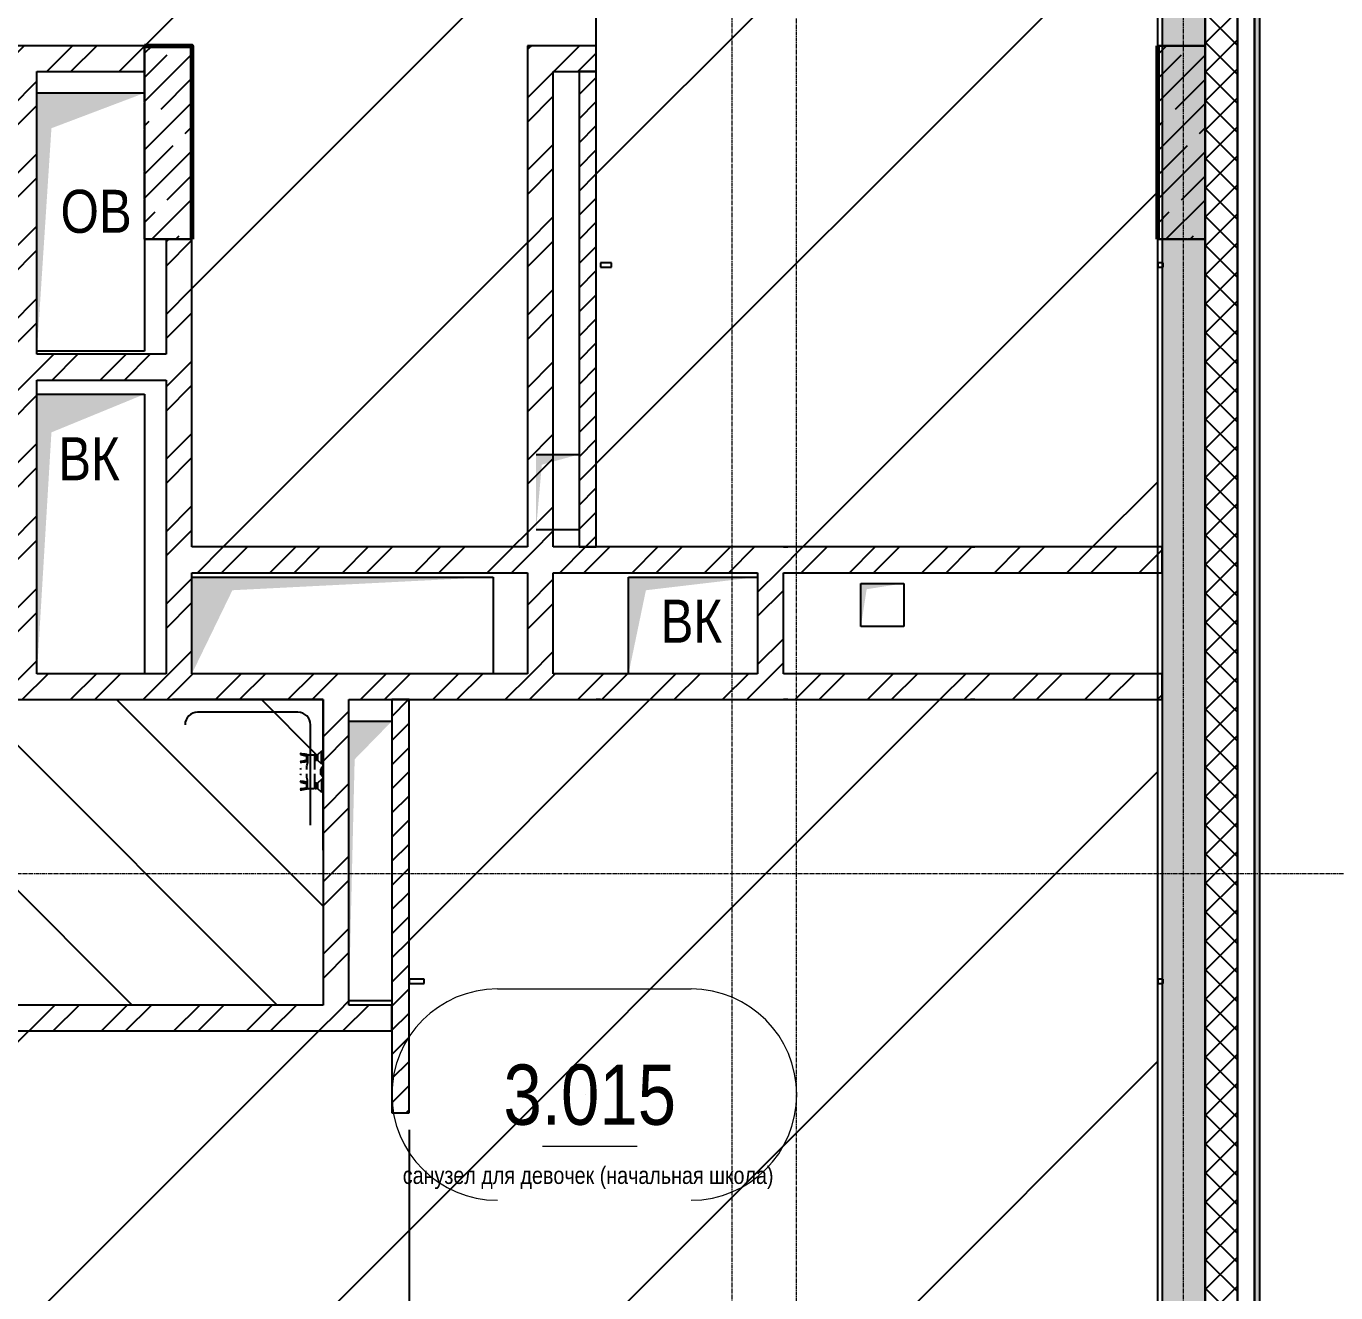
# Model space of a CAD drawing. Header units: millimetres. Extents: x 538266 to 1167394, y 114608 to 637157.
# Drawn here: x 1061154 to 1067241, y 549421 to 555309 of the extents above; entities that cross this region are included whole.
import ezdxf
from ezdxf.enums import TextEntityAlignment as Align

# ---------------------------------------------------------------- set-up
doc = ezdxf.new("R2010")
doc.units = ezdxf.units.MM
for name, pattern in [('CENTER2', [28.575, 19.05, -3.175, 3.175, -3.175]), ('DASHED', [19.05, 12.7, -6.35]), ('HIDDEN2', [4.7625, 3.175, -1.5875])]:
    doc.linetypes.add(name, pattern=pattern)
doc.layers.get('Defpoints').update_dxf_attribs({"color": 140})
for name, color, linetype, lineweight in [('0) шт стен 3 эт', 150, 'Continuous', 60), ('АР_Area', 5, 'Continuous', 5), ('АР_Колонны', 70, 'Continuous', 30), ('АР_Отверстия', 1, 'Continuous', 9), ('АР_Стены ГКЛ', 1, 'Continuous', 15), ('АР_Стены ЖБ', 7, 'Continuous', 35), ('АР_Стены кирпич', 32, 'Continuous', 20), ('АР_Стены ПЕНОблок', 52, 'Continuous', 20), ('АР_Тонкая', 254, 'Continuous', 5), ('АР_Утеплитель', 31, 'Continuous', 0), ('АР_Штриховка', 8, 'Continuous', 0), ('ВК_Шахты', 5, 'Continuous', 9), ('РД_Разуклонка к трапам', 124, 'Continuous', 0)]:
    doc.layers.add(name, color=color, linetype=linetype, lineweight=lineweight)
doc.layers.add('АР_Делит', color=120, linetype='Continuous', lineweight=0, plot=False)
doc.layers.add('РД_Оси_100', color=7, linetype='Continuous', lineweight=0, true_color=0x525252)
doc.layers.add('ФВ-5', color=7, linetype='Continuous')
doc.styles.add('style1', font='ARIALN.TTF')
pattern_1 = [(45, (480135.4, 374055.5), (-168.3798, 168.3798), []), (45, (480247.65, 374055.5), (-168.3798, 168.3798), [])]
pattern_2 = [(45, (480135.4, 374055.5), (-168.3798, 168.3798), []), (45, (480247.65, 374055.5), (-168.3798, 168.3798), [])]
pattern_3 = [(45, (480135.4, 374055.5), (-168.3798, 168.3798), []), (45, (480247.65, 374055.5), (-168.3798, 168.3798), [])]

# ---------------------------------------------------------------- blocks, each defined once
blk = doc.blocks.new('СОШ_2200_АР_ОСИ_М100_28.05.24')
at = {"layer": 'АР_Делит', "color": 251, "linetype": 'DASHED', "true_color": 0x636466}
blk.add_lwpolyline([(114955, 135155), (114955, -355), (93595.036, -355), (93595.036, 13855), (94145, 13855), (94145, 68320), (66055, 68320), (66055, 13857.73), (83455, 13857.73), (83455, -355), (45245, -355), (45245, 13145), (44695, 13145), (44695, 26755), (45245, 26755), (45245, 68320), (20455, 68320), (20455, 26755), (27955, 26755), (27955, 13145), (-355, 13145), (-355, 100855)], dxfattribs=at)
at = {"layer": 'РД_Оси_100', "color": 251, "linetype": 'CENTER2', "true_color": 0x636466}
for p, q in [((20100, -6155), (20100, 139938.679)), ((29555, 54600), (-5954.958, 54600))]:
    blk.add_line(p, q, dxfattribs=at)
for points in [[(17850, 139938.679), (18000, 139538.679), (18000, -6194.092)], [(18300, -6196.31), (18300, 139538.679), (18450, 139938.679)]]:
    blk.add_lwpolyline(points, dxfattribs=at)
blk = doc.blocks.new('MOK-МаркаПом_овал_ареал')
for p, q in [((-5.365, 6.138), (5.888, 6.138)), ((-2.75, -3), (2.75, -3))]:
    blk.add_line(p, q)
for centre, radius, start, end in [((-5.365, 0), 6.138, 90, 270), ((5.888, 0), 6.138, 270, 90), ((-7.411, 0), 7.161, 0, 0.00095)]:
    blk.add_arc(centre, radius, start, end)
at = {"color": 0, "style": 'style1'}
blk.add_attdef('АР-ПОМЕЩЕНИЕ:НОМЕР', text='', height=3, dxfattribs=at).set_placement((0.261, 0), align=Align.MIDDLE)
at = {"layer": 'Defpoints', "color": 2, "style": 'style1'}
blk.add_attdef('АР-ПОМЕЩЕНИЕ:НАИМЕНОВАНИЕ', text='', height=1, dxfattribs=at).set_placement((-0.094, -4.814), align=Align.MIDDLE)
blk = doc.blocks.new('3_этаж1')
at = {"layer": 'АР_Штриховка', "linetype": 'Continuous', "lineweight": 25, "true_color": 0x000000}
h = blk.add_hatch(dxfattribs=at)
h.set_pattern_fill('AR-CONC', color=18, angle=-360, style=0)
h.set_pattern_definition([(50, (480135.4, 374055.5), (182.18467, -15.939086), [19.05, -209.55]), (355, (480135.4, 374055.5), (-35.24342, 191.05685), [15.24, -167.64058]), (100.451445, (480150.58, 374054.16), (146.94125, 175.11775), [16.19001, -178.09024]), (46.1842, (480135.4, 374106.3), (271.07904, -42.04233), [28.575, -314.325]), (96.63556, (480158, 374102.8), (237.40413, 247.42612), [24.28502, -267.1356]), (351.18415, (480135.4, 374106.3), (237.40413, 247.42612), [22.85997, -251.45973]), (21, (480160.8, 374093.6), (151.61439, -102.2652), [19.05, -209.55]), (326, (480160.8, 374093.6), (61.80203, 184.18797), [15.24, -167.64]), (71.451445, (480173.43, 374085.07), (213.41642, 81.92277), [16.19001, -178.08994]), (37.5, (480135.4, 374055.49), (3.088603, 84.555039), [0, -165.608, 0, -170.18, 0, -168.275]), (7.5, (480135.4, 374055.49), (66.819663, 100.180575), [0, -97.028, 0, -161.798, 0, -64.135]), (327.5, (480078.755, 374055.49), (135.590595, -5.728744), [0, -63.5, 0, -198.12, 0, -262.89]), (317.5, (480053.36, 374055.49), (148.12918, 25.42649), [0, -82.55, 0, -131.572, 0, -186.69])])
h.paths.add_polyline_path([(704583.6, 565343.7), (704383.6, 565543.7), (704383.6, 530468.7), (704583.6, 530468.7)], flags=0)
h = blk.add_hatch(dxfattribs=at)
h.set_pattern_fill('ANSI37', color=18, scale=30, angle=-360, style=0)
h.set_pattern_definition([(45, (480135.4, 374055.49), (-67.35192, 67.35192), []), (135, (480135.4, 374055.49), (-67.35192, -67.35192), [])])
h.paths.add_polyline_path([(704733.6, 565193.7), (704583.6, 565343.7), (704583.6, 530468.7), (704733.6, 530468.7)], flags=0)
h = blk.add_hatch(dxfattribs=at)
h.set_pattern_fill('_U', color=18, angle=-360, style=0, pattern_type=0)
h.set_pattern_definition([(360, (480135.3971, 374055.4927), (-2e-16, 1), [])])
h.paths.add_polyline_path([(704838.6, 565088.7), (704813.6, 565113.7), (704813.6, 530468.7), (704838.6, 530468.7)], flags=0)
h = blk.add_hatch(dxfattribs=at)
h.set_pattern_fill('ANSI32', color=18, scale=25, angle=-360, style=0)
h.set_pattern_definition([(45, (480135.4, 374055.5), (-168.3798, 168.3798), []), (45, (480247.65, 374055.5), (-168.3798, 168.3798), [])])
h.paths.add_polyline_path([(696793.6, 555218.7), (696793.6, 555098.7), (699033.6, 555098.7), (699073.6, 555128.7), (699033.6, 555218.7)], flags=0)
h.paths.add_polyline_path([(699033.6, 555218.7), (699073.6, 555128.7), (699153.6, 555098.7), (699653.6, 555098.7), (699653.6, 555218.7)], flags=0)
h = blk.add_hatch(dxfattribs=at)
h.set_pattern_fill('ANSI32', color=18, scale=25, style=0)
h.set_pattern_definition(pattern_3)
h.paths.add_polyline_path([(701433.6, 552298.7), (701513.6, 552268.7), (701553.6, 552298.7), (701553.6, 552768.7), (701493.6, 552828.7), (701433.6, 552768.7)], flags=0)
h.paths.add_polyline_path([(701433.6, 552888.7), (701493.6, 552828.7), (701553.6, 552888.7), (701553.6, 555098.7), (701433.6, 555218.7)], flags=0)
h = blk.add_hatch(dxfattribs=at)
h.set_pattern_fill('ANSI32', color=18, scale=25, style=0)
h.set_pattern_definition(pattern_1)
h.paths.add_polyline_path([(701433.6, 555218.7), (701553.6, 555098.7), (701753.6, 555098.7), (701753.6, 555218.7)], flags=0)
h = blk.add_hatch(dxfattribs=at)
h.set_pattern_fill('ANSI32', color=18, scale=25, angle=-360, style=0)
h.set_pattern_definition(pattern_2)
h.paths.add_polyline_path([(699153.6, 555098.7), (699073.6, 555128.7), (699033.6, 555098.7), (699033.6, 553664), (699123.6, 553704), (699153.6, 553784)], flags=0)
h.paths.add_polyline_path([(699153.6, 553664), (699123.6, 553704), (699033.6, 553664), (699033.6, 552538.7), (699063.6, 552498.7), (699153.6, 552538.7)], flags=0)
h.paths.add_polyline_path([(699153.6, 552538.7), (699063.6, 552498.7), (699033.6, 552418.7), (699033.6, 552298.7), (699073.6, 552268.7), (699153.6, 552298.7)], flags=0)
at = {"layer": 'АР_Штриховка', "linetype": 'Continuous', "lineweight": 25, "ltscale": 0.5, "true_color": 0x000000}
h = blk.add_hatch(dxfattribs=at)
h.set_pattern_fill('ANSI31', color=18, scale=25, style=0)
h.set_pattern_definition([(45, (480135.4, 374055.49), (-56.1266, 56.1266), [])])
h.paths.add_polyline_path([(701673.6, 552888.7), (701753.6, 552888.7), (701753.6, 555098.7), (701673.6, 555098.7)], flags=0)
at = {"layer": 'АР_Штриховка', "linetype": 'Continuous', "lineweight": 25, "true_color": 0x000000}
h = blk.add_hatch(dxfattribs=at)
h.set_pattern_fill('ANSI32', color=18, scale=25, angle=-360, style=0)
h.set_pattern_definition(pattern_1)
h.paths.add_polyline_path([(699873.6, 554318.7), (699753.6, 554318.7), (699753.6, 553784), (699783.6, 553704), (699873.6, 553664)], flags=0)
h.paths.add_polyline_path([(699873.6, 553664), (699783.6, 553704), (699753.6, 553664), (699753.6, 552768.7), (699843.6, 552808.7), (699873.6, 552888.7)], flags=0)
h.paths.add_polyline_path([(699873.6, 552768.7), (699843.6, 552808.7), (699753.6, 552768.7), (699753.6, 552298.7), (699793.6, 552268.7), (699873.6, 552298.7)], flags=0)
h = blk.add_hatch(dxfattribs=at)
h.set_pattern_fill('ANSI32', color=18, scale=25, angle=-360, style=0)
h.set_pattern_definition([(45, (480135.4, 374055.5), (-168.3798, 168.3798), []), (45, (480247.65, 374055.5), (-168.3798, 168.3798), [])])
h.paths.add_polyline_path([(699153.6, 553784), (699123.6, 553704), (699153.6, 553664), (699753.6, 553664), (699783.6, 553704), (699753.6, 553784)], flags=0)
h = blk.add_hatch(dxfattribs=at)
h.set_pattern_fill('ANSI32', color=18, scale=25, style=0)
h.set_pattern_definition(pattern_1)
h.paths.add_polyline_path([(699873.6, 552888.7), (699843.6, 552808.7), (699873.6, 552768.7), (701433.6, 552768.7), (701493.6, 552828.7), (701433.6, 552888.7)], flags=0)
h.paths.add_polyline_path([(701553.6, 552888.7), (701493.6, 552828.7), (701553.6, 552768.7), (702503.5, 552768.7), (702583.5, 552798.7), (702623.5, 552888.7)], flags=0)
h.paths.add_polyline_path([(702623.5, 552888.7), (702583.5, 552798.7), (702623.5, 552768.7), (704383.6, 552768.7), (704383.6, 552888.7)], flags=0)
h = blk.add_hatch(dxfattribs=at)
h.set_pattern_fill('ANSI32', color=18, scale=25, style=0)
h.set_pattern_definition([(45, (480135.4, 374055.5), (-168.3798, 168.3798), []), (45, (480247.65, 374055.5), (-168.3798, 168.3798), [])])
h.paths.add_polyline_path([(702503.5, 552298.7), (702583.5, 552268.7), (702623.5, 552298.7), (702623.5, 552768.7), (702583.5, 552798.7), (702503.5, 552768.7)], flags=0)
h = blk.add_hatch(dxfattribs=at)
h.set_pattern_fill('ANSI32', color=18, scale=25, angle=360, style=0)
h.set_pattern_definition(pattern_2)
h.paths.add_polyline_path([(704383.6, 552178.7), (704383.6, 552298.7), (702623.5, 552298.7), (702583.5, 552268.7), (702623.5, 552178.7)], flags=0)
h.paths.add_polyline_path([(702623.5, 552178.7), (702583.5, 552268.7), (702503.5, 552298.7), (701553.6, 552298.7), (701513.6, 552268.7), (701553.6, 552178.7)], flags=0)
h.paths.add_polyline_path([(701553.6, 552178.7), (701513.6, 552268.7), (701433.6, 552298.7), (700603.6, 552298.7), (700563.6, 552208.7), (700603.6, 552178.7)], flags=0)
h.paths.add_polyline_path([(700483.6, 552178.7), (700563.6, 552208.7), (700603.6, 552298.7), (699873.6, 552298.7), (699793.6, 552268.7), (699753.6, 552178.7)], flags=0)
h.paths.add_polyline_path([(699753.6, 552178.7), (699793.6, 552268.7), (699753.6, 552298.7), (699153.6, 552298.7), (699073.6, 552268.7), (699033.6, 552178.7)], flags=0)
h.paths.add_polyline_path([(699033.6, 552178.7), (699073.6, 552268.7), (699033.6, 552298.7), (696793.6, 552298.7), (696793.6, 552178.7)], flags=0)
h = blk.add_hatch(dxfattribs=at)
h.set_pattern_fill('ANSI32', color=18, scale=25, style=0)
h.set_pattern_definition(pattern_3)
h.paths.add_polyline_path([(700483.6, 550758.7), (700563.6, 550728.7), (700603.6, 550758.7), (700603.6, 552178.7), (700563.6, 552208.7), (700483.6, 552178.7)], flags=0)
at = {"layer": 'АР_Штриховка', "linetype": 'Continuous', "lineweight": 25, "ltscale": 0.5, "true_color": 0x000000}
h = blk.add_hatch(dxfattribs=at)
h.set_pattern_fill('ANSI31', color=18, scale=25, style=0)
h.set_pattern_definition([(45, (480135.4, 374055.49), (-56.1266, 56.1266), [])])
h.paths.add_polyline_path([(700803.6, 550258.7), (700883.6, 550258.7), (700883.6, 550858.7), (700803.6, 550858.7)], flags=0)
h.paths.add_polyline_path([(700803.6, 550858.7), (700883.6, 550858.7), (700883.6, 552178.7), (700803.6, 552178.7)], flags=0)
at = {"layer": 'АР_Штриховка', "linetype": 'Continuous', "lineweight": 25, "true_color": 0x000000}
h = blk.add_hatch(dxfattribs=at)
h.set_pattern_fill('ANSI32', color=18, scale=25, style=0)
h.set_pattern_definition(pattern_1)
h.paths.add_polyline_path([(696793.6, 550758.7), (696793.6, 550638.7), (700603.6, 550638.7), (700563.6, 550728.7), (700483.6, 550758.7)], flags=0)
h.paths.add_polyline_path([(700603.6, 550758.7), (700563.6, 550728.7), (700603.6, 550638.7), (700803.6, 550638.7), (700803.6, 550758.7)], flags=0)
at = {"color": 18, "linetype": 'Continuous', "lineweight": 25, "true_color": 0x000000}
for p, q in [((699153.6, 553798.7), (699153.6, 554998.7)), ((699153.6, 554998.7), (699653.6, 554998.7)), ((699153.6, 553798.7), (699153.6, 554998.7)), ((699153.6, 554998.7), (699653.6, 554998.7)), ((699653.6, 554998.7), (699653.6, 553798.7)), ((699653.6, 554998.7), (699653.6, 553798.7)), ((699653.6, 553798.7), (699153.6, 553798.7)), ((699653.6, 553798.7), (699153.6, 553798.7)), ((699153.6, 552298.7), (699153.6, 553598.7)), ((699153.6, 553598.7), (699653.6, 553598.7)), ((699153.6, 552298.7), (699153.6, 553598.7)), ((699153.6, 553598.7), (699653.6, 553598.7)), ((699653.6, 553598.7), (699653.6, 552298.7)), ((699653.6, 553598.7), (699653.6, 552298.7)), ((701473.6, 553318.7), (701673.6, 553318.7)), ((701473.6, 553318.7), (701673.6, 553318.7)), ((701673.6, 553318.7), (701673.6, 552968.7)), ((701673.6, 553318.7), (701673.6, 552968.7)), ((701673.6, 552968.7), (701473.6, 552968.7)), ((701673.6, 552968.7), (701473.6, 552968.7)), ((699873.6, 552298.7), (699873.6, 552748.7)), ((699873.6, 552748.7), (701273.6, 552748.7)), ((699873.6, 552298.7), (699873.6, 552748.7)), ((699873.6, 552748.7), (701273.6, 552748.7)), ((701273.6, 552748.7), (701273.6, 552298.7)), ((701273.6, 552748.7), (701273.6, 552298.7)), ((701903.5, 552298.7), (701903.5, 552748.7)), ((701903.5, 552748.7), (702503.5, 552748.7)), ((701903.5, 552298.7), (701903.5, 552748.7)), ((701903.5, 552748.7), (702503.5, 552748.7)), ((702503.5, 552748.7), (702503.5, 552298.7)), ((702503.5, 552748.7), (702503.5, 552298.7)), ((702983.6, 552519.3), (702983.6, 552719.3)), ((702983.6, 552719.3), (703183.6, 552719.3)), ((702983.6, 552519.3), (702983.6, 552719.3)), ((702983.6, 552719.3), (703183.6, 552719.3)), ((702983.6, 552519.3), (702983.6, 552719.3)), ((702983.6, 552719.3), (703183.6, 552719.3)), ((702983.6, 552519.3), (702983.6, 552719.3)), ((702983.6, 552719.3), (703183.6, 552719.3)), ((703183.6, 552719.3), (703183.6, 552519.3)), ((703183.6, 552719.3), (703183.6, 552519.3)), ((703183.6, 552719.3), (703183.6, 552519.3)), ((703183.6, 552719.3), (703183.6, 552519.3)), ((703183.6, 552519.3), (702983.6, 552519.3)), ((703183.6, 552519.3), (702983.6, 552519.3)), ((703183.6, 552519.3), (702983.6, 552519.3)), ((703183.6, 552519.3), (702983.6, 552519.3)), ((699653.6, 552298.7), (699153.6, 552298.7)), ((699653.6, 552298.7), (699153.6, 552298.7)), ((701273.6, 552298.7), (699873.6, 552298.7)), ((701273.6, 552298.7), (699873.6, 552298.7)), ((702503.5, 552298.7), (701903.5, 552298.7)), ((702503.5, 552298.7), (701903.5, 552298.7)), ((700603.6, 550778.7), (700603.6, 552078.7)), ((700603.6, 552078.7), (700803.6, 552078.7)), ((700603.6, 550778.7), (700603.6, 552078.7)), ((700603.6, 552078.7), (700803.6, 552078.7)), ((700803.6, 552078.7), (700803.6, 550778.7)), ((700803.6, 552078.7), (700803.6, 550778.7)), ((700803.6, 550778.7), (700603.6, 550778.7)), ((700803.6, 550778.7), (700603.6, 550778.7))]:
    blk.add_line(p, q, dxfattribs=at)
at = {"color": 18, "lineweight": 25, "true_color": 0x000000}
for p, q in [((700483.6, 552178.7), (699783.6, 552178.7)), ((700483.6, 552178.7), (699783.6, 552178.7)), ((700483.6, 551478.7), (700483.6, 552178.7)), ((700483.6, 551478.7), (700483.6, 552178.7)), ((700366.9, 552120.4), (699900.2, 552120.4)), ((700366.9, 552120.4), (699900.2, 552120.4)), ((700425.2, 551595.4), (700425.2, 552062.1)), ((700425.2, 551595.4), (700425.2, 552062.1)), ((700379, 551923.4), (700403, 551917.8)), ((700379, 551923.4), (700403, 551917.8)), ((700410.4, 551919.8), (700410.4, 551895.4)), ((700411.6, 551919.8), (700410.4, 551919.8)), ((700410.4, 551919.8), (700410.4, 551895.4)), ((700411.6, 551919.8), (700410.4, 551919.8)), ((700411.6, 551919.8), (700411.6, 551882.8)), ((700411.6, 551919.8), (700411.6, 551882.8)), ((700413.8, 551922.6), (700442.8, 551922.6)), ((700413.8, 551922.6), (700442.8, 551922.6)), ((700446.8, 551922.7), (700444.8, 551920.1)), ((700446.8, 551922.7), (700444.8, 551920.1)), ((700444.8, 551853.7), (700444.8, 551920.6)), ((700444.8, 551853.7), (700444.8, 551920.6)), ((700444.8, 551917.5), (700446.8, 551915.3)), ((700444.8, 551917.5), (700446.8, 551915.3)), ((700446.8, 551915.3), (700444.8, 551912.5)), ((700446.8, 551915.3), (700444.8, 551912.5)), ((700453, 551922.7), (700446.8, 551922.7)), ((700453, 551922.7), (700446.8, 551922.7)), ((700446.8, 551915.3), (700453, 551915.3)), ((700446.8, 551915.3), (700453, 551915.3)), ((700455.2, 551920.1), (700453, 551922.7)), ((700455.2, 551920.1), (700453, 551922.7)), ((700453, 551915.3), (700455.2, 551917.5)), ((700453, 551915.3), (700455.2, 551917.5)), ((700453, 551915.3), (700455.2, 551912.5)), ((700453, 551915.3), (700455.2, 551912.5)), ((700455.2, 551898.9), (700455.2, 551920.1)), ((700459.4, 551920.1), (700455.2, 551920.1)), ((700455.2, 551898.9), (700455.2, 551920.1)), ((700459.4, 551920.1), (700455.2, 551920.1)), ((700476.2, 551938.7), (700459.4, 551923.1)), ((700476.2, 551938.7), (700459.4, 551923.1)), ((700459.4, 551895.9), (700459.4, 551923.1)), ((700459.4, 551895.9), (700459.4, 551923.1)), ((700476.2, 551880.3), (700476.2, 551938.7)), ((700476.2, 551938.7), (700483.6, 551938.7)), ((700476.2, 551880.3), (700476.2, 551938.7)), ((700476.2, 551938.7), (700483.6, 551938.7)), ((700483.6, 551938.7), (700483.6, 551880.3)), ((700483.6, 551938.7), (700483.6, 551880.3)), ((700379, 551891.8), (700403, 551897.4)), ((700379, 551891.8), (700403, 551897.4)), ((700407.5, 551853.7), (700407.5, 551870.3)), ((700407.5, 551853.7), (700407.5, 551870.3)), ((700410.4, 551895.4), (700411.6, 551895.4)), ((700410.4, 551895.4), (700411.6, 551895.4)), ((700446.8, 551903.7), (700444.8, 551906.5)), ((700446.8, 551903.7), (700444.8, 551906.5)), ((700444.8, 551901.5), (700446.8, 551903.7)), ((700444.8, 551901.5), (700446.8, 551903.7)), ((700446.8, 551896.3), (700444.8, 551898.9)), ((700446.8, 551896.3), (700444.8, 551898.9)), ((700446.8, 551903.7), (700453, 551903.7)), ((700446.8, 551903.7), (700453, 551903.7)), ((700453, 551896.3), (700446.8, 551896.3)), ((700453, 551896.3), (700446.8, 551896.3)), ((700453, 551903.7), (700455.2, 551906.5)), ((700453, 551903.7), (700455.2, 551906.5)), ((700453, 551903.7), (700455.2, 551901.5)), ((700453, 551903.7), (700455.2, 551901.5)), ((700455.2, 551898.9), (700453, 551896.3)), ((700455.2, 551898.9), (700453, 551896.3)), ((700459.4, 551898.9), (700455.2, 551898.9)), ((700459.4, 551898.9), (700455.2, 551898.9)), ((700476.2, 551880.3), (700459.4, 551895.9)), ((700476.2, 551880.3), (700459.4, 551895.9)), ((700480.6, 551865.7), (700473.6, 551856.2)), ((700480.6, 551865.7), (700473.6, 551856.2)), ((700473.6, 551831.2), (700473.6, 551856.2)), ((700473.6, 551831.2), (700473.6, 551856.2)), ((700483.6, 551880.3), (700476.2, 551880.3)), ((700483.6, 551880.3), (700476.2, 551880.3)), ((700480.6, 551821.7), (700480.6, 551865.7)), ((700483.6, 551865.7), (700480.6, 551865.7)), ((700480.6, 551821.7), (700480.6, 551865.7)), ((700483.6, 551865.7), (700480.6, 551865.7)), ((700483.6, 551865.7), (700483.6, 551821.7)), ((700483.6, 551865.7), (700483.6, 551821.7)), ((700379, 551795), (700403, 551789.4)), ((700379, 551795), (700403, 551789.4)), ((700407.5, 551816.4), (700407.5, 551833.7)), ((700407.5, 551816.4), (700407.5, 551833.7)), ((700410.4, 551791.4), (700411.6, 551791.4)), ((700410.4, 551767), (700410.4, 551791.4)), ((700410.4, 551791.4), (700411.6, 551791.4)), ((700410.4, 551767), (700410.4, 551791.4)), ((700411.6, 551767), (700411.6, 551804)), ((700411.6, 551767), (700411.6, 551804)), ((700444.8, 551767.2), (700444.8, 551833.7)), ((700444.8, 551767.2), (700444.8, 551833.7)), ((700446.8, 551791), (700444.8, 551788.4)), ((700446.8, 551791), (700444.8, 551788.4)), ((700453, 551791), (700446.8, 551791)), ((700453, 551791), (700446.8, 551791)), ((700455.2, 551788.4), (700453, 551791)), ((700455.2, 551788.4), (700453, 551791)), ((700476.2, 551807), (700459.4, 551791.4)), ((700476.2, 551807), (700459.4, 551791.4)), ((700459.4, 551764.2), (700459.4, 551791.4)), ((700459.4, 551764.2), (700459.4, 551791.4)), ((700480.6, 551821.7), (700473.6, 551831.2)), ((700480.6, 551821.7), (700473.6, 551831.2)), ((700483.6, 551807), (700476.2, 551807)), ((700476.2, 551807), (700476.2, 551748.6)), ((700483.6, 551807), (700476.2, 551807)), ((700476.2, 551807), (700476.2, 551748.6)), ((700483.6, 551821.7), (700480.6, 551821.7)), ((700483.6, 551821.7), (700480.6, 551821.7)), ((700483.6, 551748.6), (700483.6, 551807)), ((700483.6, 551748.6), (700483.6, 551807)), ((700379, 551763.4), (700403, 551769)), ((700379, 551763.4), (700403, 551769)), ((700411.6, 551767), (700410.4, 551767)), ((700411.6, 551767), (700410.4, 551767)), ((700442.8, 551764.2), (700413.8, 551764.2)), ((700442.8, 551764.2), (700413.8, 551764.2)), ((700444.8, 551767.2), (700442.8, 551764.2)), ((700444.8, 551767.2), (700442.8, 551764.2)), ((700444.8, 551785.8), (700446.8, 551783.6)), ((700444.8, 551785.8), (700446.8, 551783.6)), ((700446.8, 551783.6), (700444.8, 551780.8)), ((700446.8, 551783.6), (700444.8, 551780.8)), ((700446.8, 551772), (700444.8, 551774.8)), ((700446.8, 551772), (700444.8, 551774.8)), ((700444.8, 551769.8), (700446.8, 551772)), ((700444.8, 551769.8), (700446.8, 551772)), ((700446.8, 551764.6), (700444.8, 551767.2)), ((700446.8, 551764.6), (700444.8, 551767.2)), ((700446.8, 551783.6), (700453, 551783.6)), ((700446.8, 551783.6), (700453, 551783.6)), ((700446.8, 551772), (700453, 551772)), ((700446.8, 551772), (700453, 551772)), ((700453, 551764.6), (700446.8, 551764.6)), ((700453, 551764.6), (700446.8, 551764.6)), ((700453, 551783.6), (700455.2, 551785.8)), ((700453, 551783.6), (700455.2, 551785.8)), ((700453, 551783.6), (700455.2, 551780.8)), ((700453, 551783.6), (700455.2, 551780.8)), ((700453, 551772), (700455.2, 551774.8)), ((700453, 551772), (700455.2, 551774.8)), ((700453, 551772), (700455.2, 551769.8)), ((700453, 551772), (700455.2, 551769.8)), ((700455.2, 551767.2), (700453, 551764.6)), ((700455.2, 551767.2), (700453, 551764.6)), ((700459.4, 551788.4), (700455.2, 551788.4)), ((700455.2, 551767.2), (700455.2, 551788.4)), ((700459.4, 551788.4), (700455.2, 551788.4)), ((700455.2, 551767.2), (700455.2, 551788.4)), ((700459.4, 551767.2), (700455.2, 551767.2)), ((700459.4, 551767.2), (700455.2, 551767.2)), ((700476.2, 551748.6), (700459.4, 551764.2)), ((700476.2, 551748.6), (700459.4, 551764.2)), ((700483.6, 551748.6), (700476.2, 551748.6)), ((700483.6, 551748.6), (700476.2, 551748.6))]:
    blk.add_line(p, q, dxfattribs=at)
for centre, radius, start, end in [((699900.2, 552062.1), 58.3, 90, 180), ((699900.2, 552062.1), 58.3, 90, 180), ((700366.9, 552062.1), 58.3, 0, 90), ((700366.9, 552062.1), 58.3, 0, 90), ((700384.7, 551927.6), 7.1, 178.68627, 216.61398), ((700362, 551721.9), 206.4, 77.12471, 85.66633), ((700384.7, 551927.6), 7.1, 178.68627, 216.61398), ((700362, 551721.9), 206.4, 77.12471, 85.66633), ((700385.1, 552017.2), 94, 266.28017, 279.93305), ((700385.1, 552017.2), 94, 266.28017, 279.93305), ((700398, 551908.2), 10.8, 356.71851, 62.52899), ((700398, 551908.2), 10.8, 356.71851, 62.52899), ((700406.2, 551919.4), 4.17, 5.28608, 65.1491), ((700406.2, 551919.4), 4.17, 5.28608, 65.1491), ((700413.8, 551920.3), 2.26, 90, 193.68555), ((700413.8, 551920.3), 2.26, 90, 193.68555), ((700442.8, 551920.6), 2, 0, 90), ((700442.8, 551920.6), 2, 0, 90), ((700362, 552093.2), 206.4, 274.33367, 282.87529), ((700362, 552093.2), 206.4, 274.33367, 282.87529), ((700384.7, 551887.6), 7.1, 143.38602, 181.31373), ((700384.7, 551887.6), 7.1, 143.38602, 181.31373), ((700353.8, 551847.1), 27.9, 13.62703, 28.08119), ((700353.8, 551847.1), 27.9, 13.62703, 28.08119), ((700385.1, 551798), 94, 80.06695, 93.71983), ((700385.1, 551798), 94, 80.06695, 93.71983), ((700398, 551907), 10.8, 297.47101, 3.28149), ((700398, 551907), 10.8, 297.47101, 3.28149), ((700390.6, 551882.8), 20.9, 323.49598, 0), ((700390.6, 551882.8), 20.9, 323.49598, 0), ((700406.2, 551895.8), 4.17, 294.8509, 354.71392), ((700406.2, 551895.8), 4.17, 294.8509, 354.71392), ((700384.7, 551799.2), 7.1, 178.68627, 216.61398), ((700362, 551593.5), 206.4, 77.12471, 85.66633), ((700384.7, 551799.2), 7.1, 178.68627, 216.61398), ((700362, 551593.5), 206.4, 77.12471, 85.66633), ((700353.8, 551840.2), 27.9, 331.91881, 346.37297), ((700353.8, 551840.2), 27.9, 331.91881, 346.37297), ((700385.1, 551888.8), 94, 266.28017, 279.93305), ((700385.1, 551888.8), 94, 266.28017, 279.93305), ((700398, 551779.8), 10.8, 356.71851, 62.52899), ((700398, 551779.8), 10.8, 356.71851, 62.52899), ((700390.6, 551804), 20.9, 0, 36.50402), ((700390.6, 551804), 20.9, 0, 36.50402), ((700406.2, 551791), 4.17, 5.28608, 65.1491), ((700406.2, 551791), 4.17, 5.28608, 65.1491), ((700362, 551964.8), 206.4, 274.33367, 282.87529), ((700362, 551964.8), 206.4, 274.33367, 282.87529), ((700384.7, 551759.2), 7.1, 143.38602, 181.31373), ((700384.7, 551759.2), 7.1, 143.38602, 181.31373), ((700385.1, 551669.6), 94, 80.06695, 93.71983), ((700385.1, 551669.6), 94, 80.06695, 93.71983), ((700398, 551778.6), 10.8, 297.47101, 3.28149), ((700398, 551778.6), 10.8, 297.47101, 3.28149), ((700406.2, 551767.4), 4.17, 294.8509, 354.71392), ((700406.2, 551767.4), 4.17, 294.8509, 354.71392), ((700413.8, 551766.5), 2.26, 166.31445, 270), ((700413.8, 551766.5), 2.26, 166.31445, 270)]:
    blk.add_arc(centre, radius, start, end, dxfattribs=at)
at = {"color": 18, "linetype": 'Continuous', "lineweight": 25, "true_color": 0x000000}
for points in [[(699153.6, 553798.7), (699153.6, 554998.7), (699220.9, 554834.9), (699653.6, 554998.7)], [(699153.6, 553798.7), (699153.6, 554998.7), (699220.9, 554834.9), (699653.6, 554998.7)], [(699153.6, 552298.7), (699153.6, 553598.7), (699220.9, 553421.2), (699653.6, 553598.7)], [(699153.6, 552298.7), (699153.6, 553598.7), (699220.9, 553421.2), (699653.6, 553598.7)], [(701473.6, 552968.7), (701473.6, 553318.7), (701500.5, 553270.9), (701673.6, 553318.7)], [(701473.6, 552968.7), (701473.6, 553318.7), (701500.5, 553270.9), (701673.6, 553318.7)], [(699873.6, 552298.7), (699873.6, 552748.7), (700062.1, 552687.3), (701273.6, 552748.7)], [(699873.6, 552298.7), (699873.6, 552748.7), (700062.1, 552687.3), (701273.6, 552748.7)], [(701903.5, 552298.7), (701903.5, 552748.7), (701984.3, 552687.3), (702503.5, 552748.7)], [(701903.5, 552298.7), (701903.5, 552748.7), (701984.3, 552687.3), (702503.5, 552748.7)], [(702983.6, 552519.3), (702983.6, 552719.3), (703010.5, 552692), (703183.6, 552719.3)], [(702983.6, 552519.3), (702983.6, 552719.3), (703010.5, 552692), (703183.6, 552719.3)], [(702983.6, 552519.3), (702983.6, 552719.3), (703010.5, 552692), (703183.6, 552719.3)], [(702983.6, 552519.3), (702983.6, 552719.3), (703010.5, 552692), (703183.6, 552719.3)], [(700603.6, 550778.7), (700603.6, 552078.7), (700630.5, 551901.2), (700803.6, 552078.7)], [(700603.6, 550778.7), (700603.6, 552078.7), (700630.5, 551901.2), (700803.6, 552078.7)]]:
    blk.add_solid(points, dxfattribs=at)
at = {"layer": 'АР_Колонны', "color": 18, "linetype": 'HIDDEN2', "lineweight": 25, "true_color": 0x000000}
for p, q in [((699653.6, 555218.7), (699873.6, 555218.7)), ((699653.6, 554318.7), (699653.6, 555218.7)), ((699873.6, 555218.7), (699873.6, 554318.7)), ((704363.6, 555218.7), (704583.6, 555218.7)), ((704363.6, 554318.7), (704363.6, 555218.7)), ((704583.6, 555218.7), (704583.6, 554318.7)), ((699873.6, 554318.7), (699653.6, 554318.7)), ((704583.6, 554318.7), (704363.6, 554318.7))]:
    blk.add_line(p, q, dxfattribs=at)
at = {"layer": 'АР_Колонны', "color": 18, "linetype": 'Continuous', "lineweight": 25, "true_color": 0x000000}
for p, q in [((699873.6, 555218.7), (699653.6, 555218.7)), ((699653.6, 555218.7), (699653.6, 554318.7)), ((699873.6, 555218.7), (699653.6, 555218.7)), ((699653.6, 555218.7), (699653.6, 554318.7)), ((699873.6, 554318.7), (699873.6, 555218.7)), ((699873.6, 554318.7), (699873.6, 555218.7)), ((704583.6, 555218.7), (704363.6, 555218.7)), ((704363.6, 555218.7), (704363.6, 554318.7)), ((704583.6, 555218.7), (704363.6, 555218.7)), ((704363.6, 555218.7), (704363.6, 554318.7)), ((704583.6, 554318.7), (704583.6, 555218.7)), ((704583.6, 554318.7), (704583.6, 555218.7)), ((699653.6, 554318.7), (699873.6, 554318.7)), ((699653.6, 554318.7), (699873.6, 554318.7)), ((704363.6, 554318.7), (704583.6, 554318.7)), ((704363.6, 554318.7), (704583.6, 554318.7))]:
    blk.add_line(p, q, dxfattribs=at)
at = {"layer": 'АР_Стены ГКЛ', "color": 18, "linetype": 'Continuous', "lineweight": 25, "true_color": 0x000000}
for p, q in [((701823.6, 554208.7), (701773.6, 554208.7)), ((701773.6, 554208.7), (701773.6, 554188.7)), ((701773.6, 554188.7), (701823.6, 554188.7)), ((701823.6, 554188.7), (701823.6, 554208.7)), ((704389.5, 554208.7), (704363.6, 554208.7)), ((704363.6, 554208.7), (704363.6, 554188.7)), ((704363.6, 554188.7), (704389.5, 554188.7)), ((704389.5, 554188.7), (704389.5, 554208.7)), ((702623.6, 552888.7), (702643.6, 552888.7)), ((703493.6, 552888.7), (703513.6, 552888.7)), ((701773.6, 552178.7), (701753.6, 552178.7)), ((702643.6, 552178.7), (702623.6, 552178.7)), ((703513.6, 552178.7), (703493.6, 552178.7)), ((700953.6, 550878.7), (700883.6, 550878.7)), ((700883.6, 550878.7), (700883.6, 550858.7)), ((700953.6, 550858.7), (700953.6, 550878.7)), ((704363.6, 550878.7), (704363.6, 550858.7)), ((704389.5, 550878.7), (704363.6, 550878.7)), ((704389.5, 550858.7), (704389.5, 550878.7)), ((700883.6, 550858.7), (700953.6, 550858.7)), ((704363.6, 550858.7), (704389.5, 550858.7))]:
    blk.add_line(p, q, dxfattribs=at)
at = {"layer": 'АР_Стены ЖБ', "color": 18, "linetype": 'Continuous', "lineweight": 25, "true_color": 0x000000}
for p, q in [((699873.6, 555218.7), (699653.6, 555218.7)), ((699653.6, 555218.7), (699653.6, 554318.7)), ((699873.6, 554318.7), (699873.6, 555218.7)), ((704583.6, 555218.7), (704363.6, 555218.7)), ((704363.6, 555218.7), (704363.6, 554318.7)), ((704583.6, 554318.7), (704583.6, 555218.7)), ((699653.6, 554318.7), (699873.6, 554318.7)), ((704363.6, 554318.7), (704583.6, 554318.7))]:
    blk.add_line(p, q, dxfattribs=at)
at = {"layer": 'АР_Стены кирпич', "color": 18, "linetype": 'Continuous', "lineweight": 25, "true_color": 0x000000}
for p, q in [((699653.6, 555218.7), (699033.6, 555218.7)), ((699653.6, 555098.7), (699653.6, 555218.7)), ((701433.6, 555218.7), (701433.6, 552888.7)), ((701753.6, 555218.7), (701433.6, 555218.7)), ((701753.6, 555098.7), (701753.6, 555218.7)), ((699153.6, 553784), (699153.6, 555098.7)), ((699153.6, 555098.7), (699653.6, 555098.7)), ((701553.6, 552888.7), (701553.6, 555098.7)), ((701553.6, 555098.7), (701753.6, 555098.7)), ((699873.6, 554318.7), (699753.6, 554318.7)), ((699753.6, 554318.7), (699753.6, 553784)), ((699873.6, 553664), (699873.6, 554318.7)), ((699753.6, 553784), (699153.6, 553784)), ((699153.6, 552538.7), (699153.6, 553664)), ((699153.6, 553664), (699753.6, 553664)), ((699753.6, 553664), (699753.6, 552768.7)), ((699873.6, 552888.7), (699873.6, 553664)), ((701433.6, 552888.7), (699873.6, 552888.7)), ((702623.5, 552888.7), (701553.6, 552888.7)), ((704383.6, 552888.7), (702623.5, 552888.7)), ((704383.6, 552768.7), (704383.6, 552888.7)), ((699753.6, 552768.7), (699753.6, 552298.7)), ((699873.6, 552768.7), (701433.6, 552768.7)), ((699873.6, 552298.7), (699873.6, 552768.7)), ((699873.6, 552768.7), (699873.6, 552768.7)), ((701433.6, 552768.7), (701433.6, 552298.7)), ((701553.6, 552768.7), (702503.5, 552768.7)), ((701553.6, 552298.7), (701553.6, 552768.7)), ((702503.5, 552768.7), (702503.5, 552298.7)), ((702623.5, 552768.7), (704383.6, 552768.7)), ((702623.5, 552298.7), (702623.5, 552768.7)), ((699153.6, 552298.7), (699153.6, 552538.7)), ((699753.6, 552298.7), (699153.6, 552298.7)), ((700603.6, 552298.7), (699873.6, 552298.7)), ((701433.6, 552298.7), (700603.6, 552298.7)), ((702503.5, 552298.7), (701553.6, 552298.7)), ((704383.6, 552298.7), (702623.5, 552298.7)), ((704383.6, 552178.7), (704383.6, 552298.7)), ((699033.6, 552178.7), (699753.6, 552178.7)), ((699753.6, 552178.7), (700483.6, 552178.7)), ((700483.6, 552178.7), (700483.6, 550758.7)), ((700603.6, 552178.7), (701553.6, 552178.7)), ((700603.6, 550758.7), (700603.6, 552178.7)), ((701553.6, 552178.7), (702623.5, 552178.7)), ((702623.5, 552178.7), (704383.6, 552178.7)), ((700483.6, 550758.7), (696793.6, 550758.7)), ((700803.6, 550758.7), (700603.6, 550758.7)), ((700803.6, 550638.7), (700803.6, 550758.7)), ((696793.6, 550638.7), (700603.6, 550638.7)), ((700603.6, 550638.7), (700803.6, 550638.7))]:
    blk.add_line(p, q, dxfattribs=at)
at = {"layer": 'АР_Стены ПЕНОблок', "color": 18, "linetype": 'Continuous', "lineweight": 25, "true_color": 0x000000}
for p, q in [((704383.6, 565543.7), (704383.6, 530468.7)), ((704583.6, 530468.7), (704583.6, 565343.7)), ((701753.6, 555098.7), (701673.6, 555098.7)), ((701673.6, 555098.7), (701673.6, 552888.7)), ((701753.6, 552888.7), (701753.6, 555098.7)), ((701673.6, 552888.7), (701753.6, 552888.7)), ((700883.6, 552178.7), (700803.6, 552178.7)), ((700803.6, 552178.7), (700803.6, 550858.7)), ((700883.6, 550858.7), (700883.6, 552178.7)), ((700803.6, 550858.7), (700803.6, 550258.7)), ((700883.6, 550258.7), (700883.6, 550858.7)), ((700803.6, 550258.7), (700883.6, 550258.7))]:
    blk.add_line(p, q, dxfattribs=at)
at = {"layer": 'АР_Тонкая', "color": 18, "linetype": 'Continuous', "lineweight": 25, "true_color": 0x000000}
for p, q in [((704733.6, 565193.7), (704733.6, 530468.7)), ((704813.6, 530468.7), (704813.6, 565113.7)), ((704813.6, 565113.7), (704813.6, 530468.7)), ((704838.6, 530468.7), (704838.6, 565088.7))]:
    blk.add_line(p, q, dxfattribs=at)
at = {"layer": 'АР_Утеплитель', "color": 18, "linetype": 'Continuous', "lineweight": 25, "true_color": 0x000000}
for p, q in [((704583.6, 565343.7), (704583.6, 530468.7)), ((704733.6, 530468.7), (704733.6, 565193.7))]:
    blk.add_line(p, q, dxfattribs=at)
at = {"layer": 'АР_Штриховка', "color": 18, "linetype": 'Continuous', "lineweight": 25, "true_color": 0x000000}
for p, q in [((699653.6, 555183.1), (699689.2, 555218.7)), ((704363.6, 555178.4), (704403.9, 555218.7)), ((699653.6, 554958.6), (699873.6, 555178.6)), ((699653.6, 555070.8), (699758.8, 555176)), ((704363.6, 555066.2), (704473.4, 555176)), ((704363.6, 554953.9), (704583.6, 555173.9)), ((699730.7, 554923.5), (699871, 555063.8)), ((704445.4, 554923.5), (704583.6, 555061.7)), ((699653.6, 554734.1), (699873.6, 554954.1)), ((704363.6, 554729.4), (704583.6, 554949.4)), ((699653.6, 554846.3), (699674.6, 554867.3)), ((699843, 554811.2), (699873.6, 554841.8)), ((704363.6, 554841.7), (704389.2, 554867.3)), ((704557.6, 554811.2), (704583.6, 554837.2)), ((699653.6, 554621.8), (699786.8, 554755.1)), ((699653.6, 554509.6), (699873.6, 554729.6)), ((704363.6, 554617.2), (704501.5, 554755.1)), ((704363.6, 554504.9), (704583.6, 554724.9)), ((699758.8, 554502.5), (699873.6, 554617.3)), ((704473.4, 554502.5), (704583.6, 554612.7)), ((699687.3, 554318.7), (699873.6, 554505)), ((704401.9, 554318.7), (704583.6, 554500.4)), ((699653.6, 554397.3), (699702.7, 554446.4)), ((704363.6, 554392.7), (704417.3, 554446.4)), ((699871, 554390.3), (699873.6, 554392.8)), ((699799.5, 554318.7), (699814.9, 554334.1)), ((704514.2, 554318.7), (704529.5, 554334.1))]:
    blk.add_line(p, q, dxfattribs=at)
at = {"layer": 'РД_Разуклонка к трапам', "color": 18, "lineweight": 25, "ltscale": 2, "true_color": 0x000000}
for p, q in [((701753.6, 555218.7), (701753.6, 556318.7)), ((700883.6, 550178.7), (700883.6, 549068.7))]:
    blk.add_line(p, q, dxfattribs=at)
at = {"layer": 'АР_Отверстия', "color": 18, "lineweight": 25, "true_color": 0x000000, "style": 'style1'}
blk.add_text('ОВ', height=200, dxfattribs=at).set_placement((699263.2, 554348.7))
at = {"layer": 'ВК_Шахты', "color": 18, "lineweight": 25, "true_color": 0x000000, "style": 'style1'}
for p in [(699252.4, 553198.5), (702052.4, 552443.5)]:
    blk.add_text('ВК', height=200, dxfattribs=at).set_placement(p)

msp = doc.modelspace()

# ---------------------------------------------------------------- hatches: boundary and pattern name
at = {"layer": 'ФВ-5'}
h = msp.add_hatch(dxfattribs=at)
h.set_pattern_fill('ANSI31', color=3, scale=300, style=0)
h.paths.add_polyline_path([(1066413.6, 561768.7), (1066413.6, 562668.7), (1066423.9, 564148.7), (1063153.6, 564148.7), (1063153.6, 565043.7), (1063153.6, 565293.7), (1061153.6, 565293.7), (1061153.6, 565043.7), (1060378.6, 565043.7), (1060378.6, 562214.5), (1060378.6, 561553.7), (1060378.6, 560766.1), (1060378.6, 560713.7), (1060378.6, 560543.7), (1059458.6, 560543.7), (1056814, 560543.7), (1056013.6, 560543.7), (1056013.6, 560223.7), (1054343.6, 560223.7), (1054343.6, 559668.7), (1054343.6, 556768.7), (1054343.6, 556368.7), (1054343.6, 555468.7), (1054343.6, 551968.7), (1054343.6, 550768.7), (1054343.6, 550768.2), (1054343.6, 550768.7), (1054343.6, 550768.7), (1054343.6, 550468.7), (1054343.6, 547595.7), (1054353.6, 547595.7), (1054353.6, 547068.7), (1054343.6, 547068.7), (1054343.6, 546168.7), (1054343.6, 542668.7), (1054343.6, 541468.7), (1054343.6, 541168.7), (1054343.6, 538268.7), (1054343.6, 537768.7), (1054343.6, 536868.7), (1054343.6, 536288.7), (1054863.6, 536288.7), (1054863.6, 535875.4), (1055283.3, 535875.4), (1055283.3, 535658.7), (1055403.6, 535658.7), (1057250.3, 535658.7), (1057250.3, 535458.7), (1057813.6, 535458.7), (1058053.6, 535458.7), (1058053.6, 535459.1), (1058173.6, 535459.1), (1058223.6, 535458.7), (1058623.6, 535458.7), (1058623.6, 535658.7), (1058223.6, 535658.7), (1058103.6, 535658.7), (1058103.6, 536288.7), (1058103.6, 537538.7), (1058623.6, 537538.7), (1058623.6, 539068.7), (1058623.6, 540268.7), (1058623.6, 540568.7), (1058623.6, 543468.7), (1058623.6, 544068.7), (1058623.6, 544968.7), (1058623.6, 546908.7), (1058623.6, 546968.7), (1058623.6, 548502.5), (1058623.6, 549418.7), (1058623.6, 550518.7), (1058623.6, 550638.7), (1058623.6, 550918.7), (1058623.6, 552028.5), (1058623.6, 552298.7), (1058623.6, 552538.7), (1058623.6, 552793.5), (1058403.6, 552793.5), (1058403.6, 553083.5), (1058623.6, 553083.5), (1058623.6, 553218.7), (1058623.6, 554328.5), (1058623.6, 555219.7), (1058623.6, 556318.7), (1058623.6, 556538.7), (1058623.6, 557488.7), (1058623.6, 557858.7), (1058633.6, 558078.7), (1059833.6, 558078.7), (1066395.3, 558078.7), (1066413.6, 558097), (1066413.6, 558368.7)])
h.paths.add_polyline_path([(1062759.7, 561988.7), (1063309.7, 561988.7, -1), (1063309.7, 561388.7), (1062759.7, 561388.7, -1)], flags=16)
h.paths.add_polyline_path([(1061841.3, 564865.1, -1), (1062441.3, 564865.1, -1)], flags=16)
h.paths.add_polyline_path([(1056309.7, 546849.5), (1056309.7, 546449.5), (1055309.7, 546449.5), (1055309.7, 546849.5)], flags=16)
h.paths.add_polyline_path([(1057943.6, 535875.4), (1057943.6, 535658.7), (1057523.9, 535658.7), (1057230, 535660.9), (1057523.9, 535660.9), (1057523.9, 535875.4)], flags=16)
h.paths.add_polyline_path([(1061985, 561111.3), (1064065.5, 561111.3), (1064065.5, 561303.3), (1061985, 561303.3)], flags=24)
h.paths.add_polyline_path([(1062443.6, 561420.7), (1063625.8, 561420.7), (1063625.8, 561956.8), (1062443.6, 561956.8)], flags=24)
h.paths.add_polyline_path([(1061636.2, 564639.2), (1062646.4, 564639.2), (1062646.4, 565091), (1061636.2, 565091)], flags=24)
h.paths.add_polyline_path([(1065925.9, 558141.5), (1066189.6, 558141.5), (1066189.6, 558524.7), (1065925.9, 558524.7)], flags=24)
h.paths.add_polyline_path([(1055071.4, 560230.3), (1055506, 560230.3), (1055506, 560540.7), (1055071.4, 560540.7)], flags=25)
at = {"layer": 'ФВ-5', "true_color": 0xf26722}
h = msp.add_hatch(dxfattribs=at)
h.set_pattern_fill('ANSI31', color=30, scale=300, style=0)
h.paths.add_polyline_path([(1066413.6, 554188.7), (1066413.6, 554188.7), (1066413.6, 554208.7), (1066413.6, 557618.7), (1064563.7, 557618.7), (1064563.8, 557858.7), (1064443.8, 557858.7), (1064443.7, 557658.7), (1064443.7, 557658.7), (1064443.7, 557858.7), (1064043.7, 557858.7), (1064043.7, 557658.7), (1064443.7, 557658.7), (1064443.8, 557858.7), (1064443.7, 557858.7), (1064443.7, 557658.7), (1064443.7, 557618.7), (1063803.6, 557618.7), (1063803.6, 557858.7), (1063683.6, 557858.7), (1063683.6, 557618.7), (1063683.6, 556438.7), (1061523.6, 556438.7), (1061523.6, 557858.7), (1061403.6, 557858.7), (1061403.6, 556438.7), (1061153.6, 556438.7), (1061153.6, 557858.7), (1061033.6, 557858.7), (1061033.6, 556318.7), (1061403.6, 556318.7), (1063803.6, 556318.7), (1063803.6, 555218.7), (1063803.6, 555098.7), (1063803.6, 552888.7), (1064673.5, 552888.7), (1064693.6, 552888.7), (1066413.6, 552888.7)])
h = msp.add_hatch(dxfattribs=at)
h.set_pattern_fill('ANSI31', color=30, scale=300, style=0)
h.paths.add_polyline_path([(1063803.6, 556318.7), (1061403.6, 556318.7), (1061033.6, 556318.7), (1058844.6, 556318.7), (1058844.6, 555228.5), (1058853.6, 555228.5), (1061083.6, 555218.7), (1061703.6, 555218.7), (1061923.6, 555218.7), (1061923.6, 554318.7), (1061923.6, 554318.7), (1061923.6, 553664), (1061923.6, 552888.7), (1063483.6, 552888.7), (1063483.6, 555218.7), (1063803.6, 555218.7)])
h.paths.add_polyline_path([(1060056.5, 554508.5), (1059616.5, 554508.5, -1), (1059616.5, 554988.5), (1060056.5, 554988.5, -1)], flags=16)
h.paths.add_polyline_path([(1059016.7, 554284.7), (1060641.2, 554284.7), (1060641.2, 554442), (1059016.7, 554442)], flags=24)
h.paths.add_polyline_path([(1059363.6, 554534), (1060309.4, 554534), (1060309.4, 554962.9), (1059363.6, 554962.9)], flags=24)
h = msp.add_hatch(dxfattribs=at)
h.set_pattern_fill('ANSI31', color=30, scale=300, style=0)
h.paths.add_polyline_path([(1064673.5, 552178.7), (1063603.6, 552178.7), (1062933.6, 552178.7), (1062933.6, 550878.7), (1063003.6, 550878.7), (1063003.6, 550858.7), (1062933.6, 550858.7), (1062933.6, 550258.7), (1062853.6, 550258.7), (1062853.6, 550638.7), (1062653.6, 550638.7), (1058844.6, 550638.7), (1058844.6, 549414.2), (1058853.6, 549414.2), (1058853.6, 549413.2), (1058849.7, 549068.7), (1066413.6, 549068.7), (1066413.6, 549418.7), (1066413.6, 550858.7), (1066413.6, 550858.7), (1066413.6, 550878.7), (1066413.6, 552178.7)])
at = {"layer": 'ФВ-5'}
h = msp.add_hatch(dxfattribs=at)
h.set_pattern_fill('ANSI31', color=1, scale=150, angle=90, style=0)
h.paths.add_polyline_path([(1062533.6, 551748.6), (1062526.2, 551748.6), (1062509, 551764.6), (1062496.8, 551764.6), (1062493, 551764.5), (1062492.8, 551764.2), (1062489.7, 551764.2), (1062494.8, 551769.8), (1062494.8, 551788.4), (1062497, 551791.2), (1062497.2, 551791), (1062509, 551791), (1062533.6, 551813.9), (1062533.6, 551817.6), (1062523.6, 551831.2), (1062523.6, 551856.2), (1062524.4, 551882), (1062509, 551896.3), (1062494.8, 551896.3), (1062494.8, 551920.6, 0.414214), (1062492.8, 551922.6), (1062496.7, 551922.6), (1062497, 551923), (1062497.2, 551922.7), (1062509, 551922.7), (1062533.6, 551945.6), (1062533.6, 552178.7), (1061833.6, 552178.7), (1061803.6, 552178.7), (1061083.6, 552178.7), (1058844.6, 552178.7), (1058844.6, 550758.7), (1062533.6, 550758.7)])
h.paths.add_polyline_path([(1060092, 550876), (1059652, 550876, -1), (1059652, 551356), (1060092, 551356, -1)], flags=16)
h.paths.add_polyline_path([(1062427.6, 551759, -0.167018), (1062429, 551763.4), (1062453, 551769, 0.295314), (1062458.8, 551779.2, 0.731916), (1062446.1, 551795.4, -0.045752), (1062429, 551795), (1062437.9, 551792.9, -0.568262), (1062427.6, 551799.4, -0.035146), (1062456.3, 551795.2, -0.385388), (1062460.4, 551791.4), (1062460.4, 551767), (1062461.6, 551767), (1062460.4, 551767.4, -0.412121), (1062456.3, 551763.2, -0.035146)], flags=16)
h.paths.add_polyline_path([(1062429, 551923.4, 0.059643), (1062451.3, 551924.6, 0.029008), (1062427.6, 551927.8, 0.167018)], flags=16)
h.paths.add_polyline_path([(1062458.8, 551908.2), (1062460.4, 551914.8), (1062460.4, 551916.1), (1062447.8, 551919, -0.224479), (1062456.2, 551915.2, 0.443566), (1062460.4, 551919.8), (1062460.4, 551895.4), (1062461.6, 551895.4), (1062460.4, 551895.8, -0.412121), (1062456.3, 551891.6, -0.035146), (1062427.6, 551887.4, -0.167018), (1062429, 551891.8), (1062453, 551897.4, 0.295314), (1062458.8, 551907.6, 0.437328), (1062447.8, 551919), (1062460.4, 551916.1), (1062460.4, 551919.8, 1.115349), (1062452.3, 551918.1, -0.29992)], flags=16)

# ---------------------------------------------------------------- linework, layer by layer
msp.add_lwpolyline([(1058844.6, 549068.7), (1066413.6, 549068.7), (1066413.6, 557858.7), (1058844.6, 557858.7)], close=True)
at = {"layer": '0) шт стен 3 эт', "color": 2}
for points in [[(1061703.6, 555218.7), (1061923.6, 555218.7), (1061923.6, 554318.7)], [(1066413.6, 554318.7), (1066413.6, 555218.7)]]:
    msp.add_lwpolyline(points, dxfattribs=at)

# ---------------------------------------------------------------- block references
at = {"layer": '0) шт стен 3 эт', "color": 5, "lineweight": 25}
msp.add_blockref('3_этаж1', (362050, 0), dxfattribs=at)
at = {"layer": 'АР_Area', "color": 18, "linetype": 'Continuous', "lineweight": 15, "true_color": 0x000000}
ref = msp.add_blockref('MOK-МаркаПом_овал_ареал', (1063773.3, 550342.7), dxfattribs=dict(at, xscale=80, yscale=80, zscale=80))
ref.add_attrib('АР-ПОМЕЩЕНИЕ:НОМЕР', '3.015', dxfattribs={"layer": '0', "color": 0, "height": 280, "style": 'style1'}).set_placement((1063773.3, 550342.7), align=Align.MIDDLE)
ref.add_attrib('АР-ПОМЕЩЕНИЕ:НАИМЕНОВАНИЕ', 'санузел для девочек (начальная школа)', dxfattribs={"layer": 'Defpoints', "color": 2, "height": 80, "style": 'style1'}).set_placement((1063765.8, 549957.6), align=Align.MIDDLE)
at = {"layer": 'РД_Оси_100', "lineweight": 25}
msp.add_blockref('СОШ_2200_АР_ОСИ_М100_28.05.24', (1046433.6, 496768.7), dxfattribs=at)

doc.saveas('drawing.dxf')
